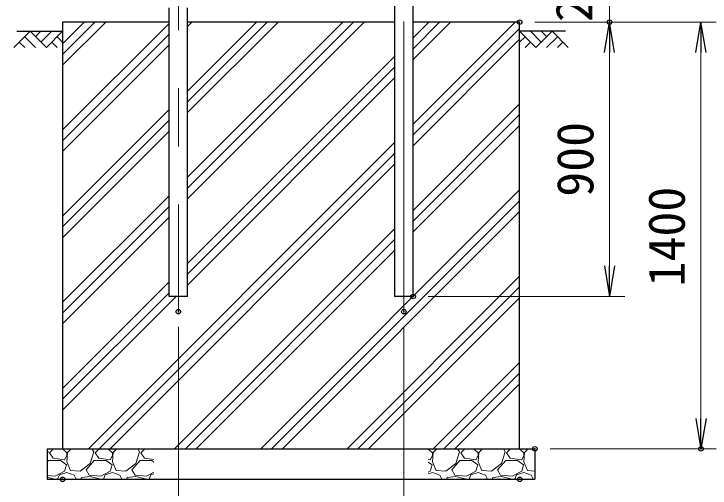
# Model space of a CAD drawing. Units: millimetres, scale not verified. Extents: x -10499 to 10501, y -7424 to 7426.
# Drawn here: x -3014 to -730, y -5623 to -4067 of the extents above; entities that cross this region are included whole.
import ezdxf
from ezdxf.enums import TextEntityAlignment as Align

# ---------------------------------------------------------------- set-up
doc = ezdxf.new("R2010")
doc.units = ezdxf.units.MM
doc.header["$LTSCALE"] = 30
doc.header["$PDMODE"] = 32
doc.header["$PDSIZE"] = 15
doc.linetypes.add('USER1', pattern=[50.8, 31.75, -6.35, 6.35, -6.35])
for name, color, linetype, lineweight in [('0-0_D-DCR-HCH', 7, 'Continuous', 13), ('0-1_D-STR1', 1, 'Continuous', 25), ('0-2_D-STR4', 7, 'Continuous', 25), ('0-3_D-BGD', 7, 'Continuous', 25), ('0-4_D-BMK', 2, 'USER1', 13), ('0-7_D-STR-DIM', 7, 'Continuous', 13)]:
    doc.layers.add(name, color=color, linetype=linetype, lineweight=lineweight)
doc.layers.add('0-8_0', color=7, linetype='Continuous')
doc.layers.add('0-9_Defpoints', color=8, linetype='Continuous')
doc.styles.add('ＭＳ ゴシック', font='')
doc.styles.get('ＭＳ ゴシック').set_extended_font_data('MS Gothic')

# ---------------------------------------------------------------- blocks, each defined once
blk = doc.blocks.new('_Open')
at = {"layer": '0-8_0'}
blk.add_line((-30, 5), (0, 0), dxfattribs=at)
blk.add_lwpolyline([(-30, -5), (0, 0), (-30, 0)], dxfattribs=at)

msp = doc.modelspace()

# ---------------------------------------------------------------- linework, layer by layer
at = {"layer": '0-0_D-DCR-HCH'}
for p, q in [((-2854.48, -4235.91), (-2713, -4094.43)), ((-2854.48, -4200.55), (-2748.36, -4094.43)), ((-2854.48, -4165.2), (-2783.72, -4094.43)), ((-2854.48, -4448.04), (-2504.73, -4098.29)), ((-2444.23, -4108.5), (-2430.16, -4094.43)), ((-2444.23, -4391.34), (-2147.32, -4094.43)), ((-2444.23, -4674.18), (-1864.48, -4094.43)), ((-2444.23, -4355.99), (-2182.67, -4094.43)), ((-2444.23, -4638.83), (-1899.83, -4094.43)), ((-2444.23, -4320.63), (-2218.03, -4094.43)), ((-2444.23, -4603.47), (-1935.19, -4094.43)), ((-1704.23, -4217.03), (-1581.63, -4094.43)), ((-1704.23, -4181.67), (-1616.99, -4094.43)), ((-1704.23, -4146.32), (-1652.34, -4094.43)), ((-1704.23, -4429.16), (-1369.5, -4094.43)), ((-2960.9, -4124.43), (-3014.11, -4177.65)), ((-2960.9, -4124.43), (-2907.69, -4177.65)), ((-2943.16, -4142.17), (-2925.43, -4124.43)), ((-2925.43, -4159.91), (-2889.95, -4124.43)), ((-2907.69, -4177.65), (-2854.48, -4124.43)), ((-2854.48, -4483.39), (-2504.73, -4133.64)), ((-1704.23, -4464.51), (-1354.48, -4114.76)), ((-1301.26, -4177.65), (-1354.48, -4124.43)), ((-1283.53, -4159.91), (-1319, -4124.43)), ((-1248.05, -4124.43), (-1301.26, -4177.65)), ((-1265.7, -4142.26), (-1283.53, -4124.43)), ((-1248.05, -4124.43), (-1194.84, -4177.65)), ((-2978.64, -4142.17), (-2943, -4177.65)), ((-2872.21, -4142.17), (-2854.48, -4159.83)), ((-1704.23, -4499.87), (-1354.48, -4150.12)), ((-1336.74, -4142.17), (-1354.48, -4159.83)), ((-1230.32, -4142.17), (-1265.95, -4177.65)), ((-2996.38, -4159.91), (-2978.56, -4177.65)), ((-2889.95, -4159.91), (-2872.13, -4177.65)), ((-2854.48, -4518.75), (-2504.73, -4169)), ((-1319, -4159.91), (-1336.82, -4177.65)), ((-1212.58, -4159.91), (-1230.4, -4177.65)), ((-2444.23, -4886.32), (-1764.73, -4206.82)), ((-2444.23, -4921.67), (-1764.73, -4242.17)), ((-2444.23, -4957.03), (-1764.73, -4277.53)), ((-1704.23, -4712), (-1354.48, -4362.25)), ((-2854.48, -4730.88), (-2504.73, -4381.13)), ((-1704.23, -4747.36), (-1354.48, -4397.61)), ((-2854.48, -4766.24), (-2504.73, -4416.49)), ((-2854.48, -4801.59), (-2504.73, -4451.84)), ((-1704.23, -4782.71), (-1354.48, -4432.96)), ((-2769.5, -5494.43), (-1764.73, -4489.66)), ((-2734.15, -5494.43), (-1764.73, -4525.01)), ((-2698.79, -5494.43), (-1764.73, -4560.37)), ((-2203.82, -5494.43), (-1354.48, -4645.09)), ((-2854.48, -5013.72), (-2504.73, -4663.97)), ((-2168.46, -5494.43), (-1354.48, -4680.45)), ((-2854.48, -5049.08), (-2504.73, -4699.33)), ((-2133.11, -5494.43), (-1354.48, -4715.81)), ((-2854.48, -5084.43), (-2504.73, -4734.68)), ((-2486.66, -5494.43), (-1764.73, -4772.5)), ((-2451.3, -5494.43), (-1764.73, -4807.86)), ((-2415.95, -5494.43), (-1764.73, -4843.21)), ((-1920.97, -5494.43), (-1354.48, -4927.94)), ((-2854.48, -5296.57), (-2504.73, -4946.82)), ((-1885.62, -5494.43), (-1354.48, -4963.29)), ((-2854.48, -5331.92), (-2504.73, -4982.17)), ((-2854.48, -5367.28), (-2481.63, -4994.43)), ((-1850.26, -5494.43), (-1354.48, -4998.65)), ((-1638.13, -5494.43), (-1354.48, -5210.78)), ((-1602.78, -5494.43), (-1354.48, -5246.14)), ((-1567.42, -5494.43), (-1354.48, -5281.49)), ((-2901.77, -5504.54), (-2904.48, -5500.11)), ((-2904.48, -5513), (-2901.77, -5504.54)), ((-2884.16, -5494.43), (-2897.27, -5507.54)), ((-2852.27, -5497.04), (-2869.64, -5494.43)), ((-2840.27, -5507.54), (-2852.27, -5497.04)), ((-2826.06, -5494.43), (-2838.77, -5506.04)), ((-2763.77, -5542.04), (-2751.77, -5504.54)), ((-2751.77, -5504.54), (-2757.95, -5494.43)), ((-2734.16, -5494.43), (-2747.27, -5507.54)), ((-2702.27, -5497.04), (-2719.64, -5494.43)), ((-2690.27, -5507.54), (-2702.27, -5497.04)), ((-2676.06, -5494.43), (-2688.77, -5506.04)), ((-2613.77, -5542.04), (-2601.77, -5504.54)), ((-2601.77, -5504.54), (-2607.95, -5494.43)), ((-2584.16, -5494.43), (-2597.27, -5507.54)), ((-2554.48, -5496.71), (-2569.64, -5494.43)), ((-1652.27, -5497.04), (-1654.48, -5496.71)), ((-1640.27, -5507.54), (-1652.27, -5497.04)), ((-1626.06, -5494.43), (-1638.77, -5506.04)), ((-1563.77, -5542.04), (-1551.77, -5504.54)), ((-1551.77, -5504.54), (-1557.95, -5494.43)), ((-1534.16, -5494.43), (-1547.27, -5507.54)), ((-1502.27, -5497.04), (-1519.64, -5494.43)), ((-1490.27, -5507.54), (-1502.27, -5497.04)), ((-1476.06, -5494.43), (-1488.77, -5506.04)), ((-1413.77, -5542.04), (-1401.77, -5504.54)), ((-1401.77, -5504.54), (-1407.95, -5494.43)), ((-1384.16, -5494.43), (-1397.27, -5507.54)), ((-1352.27, -5497.04), (-1369.64, -5494.43)), ((-1355.29, -5494.43), (-1354.48, -5493.62)), ((-1340.27, -5507.54), (-1352.27, -5497.04)), ((-1326.06, -5494.43), (-1338.77, -5506.04)), ((-2897.27, -5507.54), (-2885.27, -5525.54)), ((-2885.27, -5525.54), (-2847.77, -5530.04)), ((-2847.77, -5530.04), (-2840.27, -5516.54)), ((-2838.77, -5506.04), (-2840.27, -5537.54)), ((-2840.27, -5516.54), (-2840.27, -5507.54)), ((-2747.27, -5507.54), (-2735.27, -5525.54)), ((-2735.27, -5525.54), (-2697.77, -5530.04)), ((-2697.77, -5530.04), (-2690.27, -5516.54)), ((-2688.77, -5506.04), (-2690.27, -5537.54)), ((-2690.27, -5516.54), (-2690.27, -5507.54)), ((-2597.27, -5507.54), (-2585.27, -5525.54)), ((-2585.27, -5525.54), (-2554.48, -5529.23)), ((-1647.77, -5530.04), (-1640.27, -5516.54)), ((-1638.77, -5506.04), (-1640.27, -5537.54)), ((-1640.27, -5516.54), (-1640.27, -5507.54)), ((-1547.27, -5507.54), (-1535.27, -5525.54)), ((-1535.27, -5525.54), (-1497.77, -5530.04)), ((-1497.77, -5530.04), (-1490.27, -5516.54)), ((-1488.77, -5506.04), (-1490.27, -5537.54)), ((-1490.27, -5516.54), (-1490.27, -5507.54)), ((-1397.27, -5507.54), (-1385.27, -5525.54)), ((-1385.27, -5525.54), (-1347.77, -5530.04)), ((-1347.77, -5530.04), (-1340.27, -5516.54)), ((-1338.77, -5506.04), (-1340.27, -5537.54)), ((-1340.27, -5516.54), (-1340.27, -5507.54)), ((-2904.48, -5537.71), (-2900.27, -5533.04)), ((-2900.27, -5533.04), (-2861.27, -5533.04)), ((-2861.27, -5533.04), (-2841.77, -5546.54)), ((-2841.77, -5546.54), (-2847.77, -5567.54)), ((-2840.27, -5537.54), (-2828.27, -5566.04)), ((-2796.77, -5567.54), (-2763.77, -5542.04)), ((-2777.27, -5563.04), (-2750.27, -5533.04)), ((-2750.27, -5533.04), (-2711.27, -5533.04)), ((-2711.27, -5533.04), (-2691.77, -5546.54)), ((-2691.77, -5546.54), (-2697.77, -5567.54)), ((-2690.27, -5537.54), (-2678.27, -5566.04)), ((-2646.77, -5567.54), (-2613.77, -5542.04)), ((-2627.27, -5563.04), (-2600.27, -5533.04)), ((-2600.27, -5533.04), (-2561.27, -5533.04)), ((-2561.27, -5533.04), (-2554.48, -5537.74)), ((-1654.48, -5529.23), (-1647.77, -5530.04)), ((-1654.48, -5537.74), (-1641.77, -5546.54)), ((-1641.77, -5546.54), (-1647.77, -5567.54)), ((-1640.27, -5537.54), (-1628.27, -5566.04)), ((-1596.77, -5567.54), (-1563.77, -5542.04)), ((-1577.27, -5563.04), (-1550.27, -5533.04)), ((-1550.27, -5533.04), (-1511.27, -5533.04)), ((-1511.27, -5533.04), (-1491.77, -5546.54)), ((-1491.77, -5546.54), (-1497.77, -5567.54)), ((-1490.27, -5537.54), (-1478.27, -5566.04)), ((-1446.77, -5567.54), (-1413.77, -5542.04)), ((-1427.27, -5563.04), (-1400.27, -5533.04)), ((-1400.27, -5533.04), (-1361.27, -5533.04)), ((-1361.27, -5533.04), (-1341.77, -5546.54)), ((-1341.77, -5546.54), (-1347.77, -5567.54)), ((-1340.27, -5537.54), (-1328.27, -5566.04)), ((-2847.77, -5567.54), (-2879.27, -5584.04)), ((-2864.27, -5579.54), (-2840.27, -5572.04)), ((-2840.27, -5572.04), (-2816.27, -5581.04)), ((-2828.27, -5566.04), (-2796.77, -5567.54)), ((-2766.77, -5581.04), (-2777.27, -5563.04)), ((-2697.77, -5567.54), (-2729.27, -5584.04)), ((-2714.27, -5579.54), (-2690.27, -5572.04)), ((-2690.27, -5572.04), (-2666.27, -5581.04)), ((-2678.27, -5566.04), (-2646.77, -5567.54)), ((-2616.77, -5581.04), (-2627.27, -5563.04)), ((-2554.48, -5571.05), (-2579.27, -5584.04)), ((-1647.77, -5567.54), (-1654.48, -5571.05)), ((-1654.48, -5576.48), (-1640.27, -5572.04)), ((-1640.27, -5572.04), (-1616.27, -5581.04)), ((-1628.27, -5566.04), (-1596.77, -5567.54)), ((-1566.77, -5581.04), (-1577.27, -5563.04)), ((-1497.77, -5567.54), (-1529.27, -5584.04)), ((-1514.27, -5579.54), (-1490.27, -5572.04)), ((-1490.27, -5572.04), (-1466.27, -5581.04)), ((-1478.27, -5566.04), (-1446.77, -5567.54)), ((-1416.77, -5581.04), (-1427.27, -5563.04)), ((-1347.77, -5567.54), (-1379.27, -5584.04)), ((-1364.27, -5579.54), (-1340.27, -5572.04)), ((-1340.27, -5572.04), (-1316.27, -5581.04)), ((-1328.27, -5566.04), (-1304.48, -5567.17)), ((-2879.27, -5584.04), (-2904.48, -5582.02)), ((-2883.77, -5593.04), (-2904.48, -5587.86)), ((-2883.49, -5594.43), (-2883.77, -5593.04)), ((-2870.65, -5594.43), (-2864.27, -5579.54)), ((-2816.27, -5581.04), (-2810.09, -5594.43)), ((-2794.48, -5594.43), (-2792.27, -5588.54)), ((-2763.77, -5585.54), (-2792.27, -5588.54)), ((-2729.27, -5584.04), (-2766.77, -5581.04)), ((-2733.77, -5593.04), (-2763.77, -5585.54)), ((-2733.49, -5594.43), (-2733.77, -5593.04)), ((-2720.65, -5594.43), (-2714.27, -5579.54)), ((-2666.27, -5581.04), (-2660.09, -5594.43)), ((-2644.48, -5594.43), (-2642.27, -5588.54)), ((-2613.77, -5585.54), (-2642.27, -5588.54)), ((-2579.27, -5584.04), (-2616.77, -5581.04)), ((-2583.77, -5593.04), (-2613.77, -5585.54)), ((-2583.49, -5594.43), (-2583.77, -5593.04)), ((-2570.65, -5594.43), (-2564.27, -5579.54)), ((-2564.27, -5579.54), (-2554.48, -5576.48)), ((-1616.27, -5581.04), (-1610.09, -5594.43)), ((-1594.48, -5594.43), (-1592.27, -5588.54)), ((-1563.77, -5585.54), (-1592.27, -5588.54)), ((-1529.27, -5584.04), (-1566.77, -5581.04)), ((-1533.77, -5593.04), (-1563.77, -5585.54)), ((-1533.49, -5594.43), (-1533.77, -5593.04)), ((-1520.65, -5594.43), (-1514.27, -5579.54)), ((-1466.27, -5581.04), (-1460.09, -5594.43)), ((-1444.48, -5594.43), (-1442.27, -5588.54)), ((-1413.77, -5585.54), (-1442.27, -5588.54)), ((-1379.27, -5584.04), (-1416.77, -5581.04)), ((-1383.77, -5593.04), (-1413.77, -5585.54)), ((-1383.49, -5594.43), (-1383.77, -5593.04)), ((-1370.65, -5594.43), (-1364.27, -5579.54)), ((-1316.27, -5581.04), (-1310.09, -5594.43))]:
    msp.add_line(p, q, dxfattribs=at)
at = {"layer": '0-1_D-STR1'}
for p, q in [((-1704.23, -4994.43), (-1704.23, 4314.57)), ((-1764.73, -3894.43), (-1764.73, -4994.43)), ((-2504.73, -4994.43), (-2504.73, -4047.88)), ((-2444.23, -4994.43), (-2444.23, -4047.88)), ((-2444.23, -4994.43), (-2504.73, -4994.43)), ((-1704.23, -4994.43), (-1764.73, -4994.43))]:
    msp.add_line(p, q, dxfattribs=at)
at = {"layer": '0-2_D-STR4'}
for p, q in [((-1764.73, -4094.43), (-2444.23, -4094.43)), ((-1354.48, -4094.43), (-1704.23, -4094.43)), ((-1354.48, -5494.43), (-1354.48, -4094.43)), ((-2904.48, -5494.43), (-1304.48, -5494.43)), ((-2904.48, -5494.43), (-2904.48, -5594.43)), ((-1304.48, -5494.43), (-1304.48, -5594.43)), ((-2904.48, -5594.43), (-1304.48, -5594.43))]:
    msp.add_line(p, q, dxfattribs=at)
msp.add_lwpolyline([(-2504.73, -4094.43), (-2854.48, -4094.43), (-2854.48, -5494.43)], dxfattribs=at)
at = {"layer": '0-3_D-BGD'}
for p, q in [((-3004.48, -4124.43), (-2854.48, -4124.43)), ((-1204.48, -4124.43), (-1354.48, -4124.43))]:
    msp.add_line(p, q, dxfattribs=at)
at = {"layer": '0-4_D-BMK'}
for p, q in [((-2474.48, 5975.57), (-2474.48, -5044.43)), ((-1734.48, -5044.43), (-1734.48, 4349.46))]:
    msp.add_line(p, q, dxfattribs=at)
at = {"layer": '0-7_D-STR-DIM'}
for p, q in [((-1059.48, -4094.43), (-1059.48, -3844.43)), ((-1304.48, -4094.43), (-1009.48, -4094.43)), ((-1304.48, -4094.43), (-1009.48, -4094.43)), ((-1304.48, -4094.43), (-709.48, -4094.43)), ((-1059.48, -4894.43), (-1059.48, -4194.43)), ((-1059.48, -4194.43), (-1059.48, -4294.43)), ((-759.48, -4194.43), (-759.48, -5394.43)), ((-1654.23, -4994.43), (-1009.48, -4994.43)), ((-2474.48, -5094.43), (-2474.48, -5991.75)), ((-1734.48, -5094.43), (-1734.48, -5991.75)), ((-1254.48, -5494.43), (-709.48, -5494.43))]:
    msp.add_line(p, q, dxfattribs=at)
at = {"layer": '0-9_Defpoints'}
for p in [(-1354.48, -4094.43), (-1059.48, -4094.43), (-1704.23, -4994.43), (-2474.48, -5044.43), (-1734.48, -5044.43), (-1304.48, -5494.43), (-759.48, -5494.43), (-2854.48, -5594.43), (-1354.48, -5594.43)]:
    msp.add_point(p, dxfattribs=at)

# ---------------------------------------------------------------- block references
at = {"layer": '0-7_D-STR-DIM', "xscale": 3.333333, "yscale": 3.333333}
for p, rotation in [((-1059.48, -4094.43), 90), ((-1059.48, -4094.43), 90), ((-759.48, -4094.43), 90), ((-1059.48, -4994.43), 270), ((-759.48, -5494.43), 270)]:
    msp.add_blockref('_Open', p, dxfattribs=dict(at, rotation=rotation))

# ---------------------------------------------------------------- texts
at = {"layer": '0-7_D-STR-DIM', "style": 'ＭＳ ゴシック'}
for s, p in [('250', (-1080.19, -4093.97)), ('900', (-1076.35, -4667.25)), ('1400', (-776.35, -4961.68))]:
    msp.add_text(s, height=120.3, rotation=90, dxfattribs=at).set_placement(p, align=Align.BOTTOM_LEFT)

doc.saveas('drawing.dxf')
